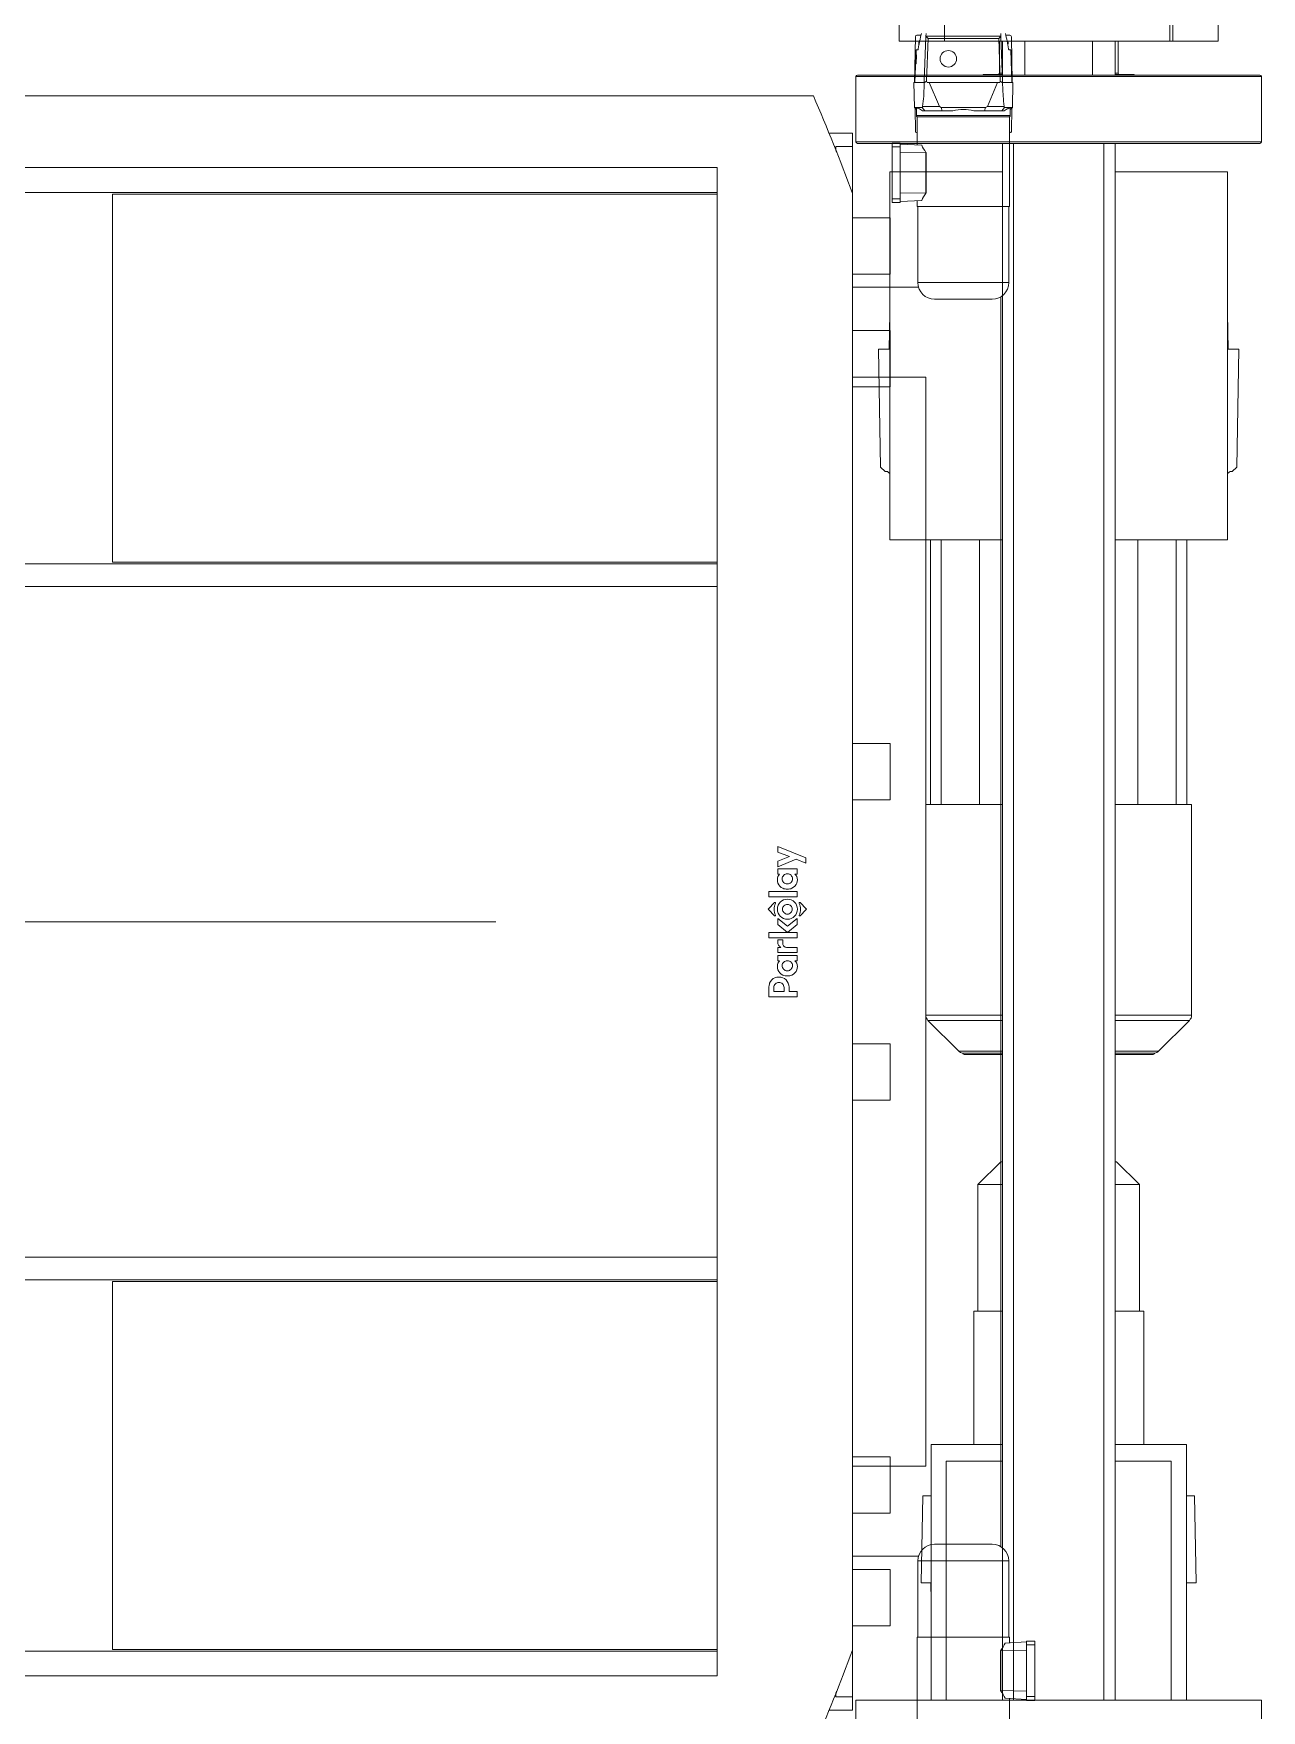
# Model space of a CAD drawing. Header units: inches. Extents: x 0 to 112, y 0 to 46.
# Drawn here: x 14.007 to 15.642, y 22.705 to 24.938 of the extents above; entities that cross this region are included whole.
import ezdxf

# ---------------------------------------------------------------- set-up
doc = ezdxf.new("R2010")
doc.units = ezdxf.units.IN
doc.header["$MEASUREMENT"] = 0
doc.set_wipeout_variables(frame=1)
doc.layers.add('PK24-LOGO', color=7, linetype='Continuous')
doc.layers.add('PK24E', color=7, linetype='Continuous')
for name, color, linetype, true_color in [('PK24E-COMP-PALLET', 132, 'Continuous', 0x00b7c8), ('PK24E-SYS-LIFT', 31, 'Continuous', 0xffcc5a), ('PK24E-SYS-SHELF', 31, 'Continuous', 0xffcc5a)]:
    doc.layers.add(name, color=color, linetype=linetype, true_color=true_color)

# ---------------------------------------------------------------- blocks, each defined once
blk = doc.blocks.new('ELIFTTT-CHASIS--TOP-COMP-PKE24')
at = {"layer": 'PK24E-SYS-LIFT', "lineweight": 5}
for p, q in [((275.86, 117.85), (275.75, 111.75)), ((276.06, 118.05), (276.61, 118.05)), ((277.04, 111.91), (277.26, 117.91)), ((277.28, 118.3), (277.26, 117.91)), ((277.55, 117.61), (277.26, 117.91)), ((277.26, 117.91), (287.24, 117.91)), ((277.55, 117.61), (277.34, 111.91)), ((286.95, 117.61), (277.55, 117.61)), ((287.24, 117.91), (286.95, 117.61)), ((287.16, 111.91), (286.95, 117.61)), ((287.24, 117.91), (287.22, 118.3)), ((287.24, 117.91), (287.46, 111.91)), ((287.89, 118.05), (288.44, 118.05)), ((288.64, 117.85), (288.75, 111.75)), ((275.94, 116.1), (275.79, 111.75)), ((275.88, 114.18), (275.91, 114.17)), ((275.96, 115.62), (275.92, 115.63)), ((275.94, 116.1), (276.18, 116.1)), ((288.32, 116.1), (288.56, 116.1)), ((288.71, 111.75), (288.56, 116.1)), ((275.67, 111.75), (275.73, 108.41)), ((275.67, 111.75), (277.04, 111.75)), ((276.97, 109.94), (277.03, 111.69)), ((277.03, 111.69), (277.34, 111.91)), ((277.04, 111.91), (277.03, 111.69)), ((277.41, 111.75), (277.34, 111.91)), ((277.41, 111.75), (277.69, 111.75)), ((279.06, 108.55), (277.69, 111.75)), ((277.69, 111.75), (286.81, 111.75)), ((286.81, 111.75), (285.44, 108.55)), ((286.81, 111.75), (287.09, 111.75)), ((287.09, 111.75), (287.16, 111.91)), ((287.47, 111.69), (287.16, 111.91)), ((287.46, 111.91), (287.47, 111.69)), ((287.46, 111.75), (288.83, 111.75)), ((287.53, 109.94), (287.47, 111.69)), ((288.77, 108.41), (288.83, 111.75)), ((275.73, 108.41), (276, 108.14)), ((275.73, 108.41), (276.78, 108.41)), ((275.86, 105.25), (275.81, 108.33)), ((276, 108.31), (276, 107.35)), ((276, 107.35), (288.5, 107.35)), ((276.78, 108.41), (277.13, 108)), ((277.13, 108), (276.81, 108)), ((276.83, 108.55), (279.06, 108.55)), ((279.43, 108), (277.13, 108)), ((279.06, 108.55), (279.3, 108.41)), ((279.3, 108.41), (285.2, 108.41)), ((279.3, 108.41), (279.43, 108)), ((280.85, 108), (279.43, 108)), ((285.07, 108), (283.65, 108)), ((285.2, 108.41), (285.07, 108)), ((287.37, 108), (285.07, 108)), ((285.2, 108.41), (285.44, 108.55)), ((285.44, 108.55), (287.67, 108.55)), ((287.72, 108.41), (287.37, 108)), ((287.69, 108), (287.37, 108)), ((287.72, 108.41), (288.77, 108.41)), ((288.5, 108.14), (288.77, 108.41)), ((288.5, 107.35), (288.5, 108.31)), ((288.64, 105.25), (288.69, 108.33)), ((276.06, 105.05), (276.1, 105.05)), ((276.1, 107.18), (276.1, 103.44)), ((276.1, 107.18), (282.25, 107.18)), ((282.25, 107.18), (288.4, 107.18)), ((288.4, 95.25), (288.4, 107.18)), ((288.4, 105.05), (288.44, 105.05)), ((272.75, 103.18), (272.75, 103.68)), ((272.75, 103.68), (273.85, 103.68)), ((272.75, 96.28), (272.75, 103.18)), ((273.85, 103.18), (272.75, 103.18)), ((273.85, 103.68), (273.85, 103.18)), ((273.85, 103.56), (276.71, 103.41)), ((273.85, 96.28), (273.85, 103.18)), ((273.85, 102.45), (277.25, 102.38)), ((277.25, 102.45), (277.25, 102.38)), ((277.25, 97.08), (277.25, 102.38)), ((277.25, 102.38), (277.25, 102.38)), ((277.3, 102.38), (277.25, 102.38)), ((277.3, 97.08), (277.3, 102.38)), ((272.75, 95.78), (272.75, 96.28)), ((272.75, 96.28), (273.85, 96.28)), ((273.85, 97), (277.25, 97.08)), ((273.85, 96.28), (273.85, 95.78)), ((273.85, 95.9), (276.71, 96.05)), ((277.25, 97.08), (277.25, 97.08)), ((277.25, 97.01), (277.25, 97.08)), ((277.3, 97.08), (277.25, 97.08)), ((273.85, 95.78), (272.75, 95.78)), ((276.1, 96.02), (276.1, 95.25)), ((276.1, 95.25), (288.4, 95.25)), ((276.2, 95.25), (276.2, 88.12)), ((288.3, 85.1), (288.3, 95.25)), ((276.2, 88.12), (276.2, 87.8)), ((276.2, 87.8), (276.2, 85.1)), ((276.2, 85.1), (288.3, 85.1)), ((249.75, 84.5), (68.85, 84.5)), ((249.75, 72.5), (249.75, 84.5)), ((249.75, 84.5), (254.75, 84.5)), ((254.75, 84.5), (254.75, 72.5)), ((254.75, 84.5), (259.75, 84.5)), ((259.75, 84.5), (259.75, 72.5)), ((259.75, 84.5), (276.28, 84.5)), ((286.1, 82.9), (278.4, 82.9)), ((287.25, -83.22), (287.25, 83.22)), ((81.39, 72.5), (249.75, 72.5)), ((254.75, 72.5), (249.75, 72.5)), ((259.75, 72.5), (254.75, 72.5)), ((259.75, 72.5), (277.25, 72.5)), ((277.25, 72.5), (277.25, -72.5)), ((249.75, -72.5), (81.39, -72.5)), ((249.75, -84.5), (249.75, -72.5)), ((249.75, -72.5), (254.75, -72.5)), ((254.75, -72.5), (254.75, -84.5)), ((254.75, -72.5), (259.75, -72.5)), ((259.75, -72.5), (259.75, -84.5)), ((259.75, -72.5), (277.25, -72.5)), ((68.85, -84.5), (171.2, -84.5)), ((171.2, -84.5), (171.2, -100.5)), ((201.2, -100.5), (201.2, -84.5)), ((201.2, -84.5), (249.75, -84.5)), ((254.75, -84.5), (249.75, -84.5)), ((259.75, -84.5), (254.75, -84.5)), ((259.75, -84.5), (276.28, -84.5)), ((278.4, -82.9), (286.1, -82.9)), ((276.2, -85.1), (276.2, -95.25)), ((288.3, -85.1), (276.2, -85.1)), ((288.3, -87.8), (288.3, -85.1)), ((288.3, -88.12), (288.3, -87.8)), ((288.3, -95.25), (288.3, -88.12)), ((276.1, -95.25), (276.1, -107.18)), ((288.4, -95.25), (276.1, -95.25)), ((290.65, -95.9), (287.79, -96.05)), ((288.4, -96.02), (288.4, -95.25)), ((290.65, -96.28), (290.65, -95.78)), ((290.65, -95.78), (291.75, -95.78)), ((291.75, -95.78), (291.75, -96.28)), ((287.2, -97.08), (287.2, -102.38)), ((287.2, -97.08), (287.25, -97.08)), ((290.65, -97), (287.25, -97.08)), ((287.25, -97.01), (287.25, -97.08)), ((287.25, -97.08), (287.25, -102.38)), ((287.25, -97.08), (287.25, -97.08)), ((291.75, -96.28), (290.65, -96.28)), ((290.65, -96.28), (290.65, -103.18)), ((291.75, -96.28), (291.75, -103.18)), ((171.2, -100.5), (201.2, -100.5)), ((287.2, -102.38), (287.25, -102.38)), ((290.65, -102.45), (287.25, -102.38)), ((287.25, -102.38), (287.25, -102.38)), ((287.25, -102.45), (287.25, -102.38)), ((290.65, -103.56), (287.79, -103.41)), ((288.4, -107.18), (288.4, -103.44)), ((290.65, -103.18), (291.75, -103.18)), ((290.65, -103.68), (290.65, -103.18)), ((291.75, -103.68), (290.65, -103.68)), ((291.75, -103.18), (291.75, -103.68))]:
    blk.add_line(p, q, dxfattribs=at)
blk.add_circle((280.25, 114.91), 1.1, dxfattribs=at)
for centre, radius, start, end in [((276.06, 117.85), 0.2, 90, 179), ((276.75, 117), 0.45, 132.2453, 204.5747), ((287.75, 117), 0.45, 335.4253, 47.7547), ((288.44, 117.85), 0.2, 1, 90), ((276.2, 107.35), 0.2, 180, 240), ((282.25, 101.91), 6.25, 77.0707, 102.9293), ((288.3, 107.35), 0.2, 300, 0), ((276.06, 105.25), 0.2, 181, 270), ((288.44, 105.25), 0.2, 270, 359), ((282.25, 106.03), 6.15, 215.6016, 216.4055), ((282.25, 93.43), 6.15, 143.5945, 144.3984), ((278.4, 85.1), 2.2, 180, 270), ((286.1, 85.1), 2.2, 270, 0), ((278.4, -85.1), 2.2, 90, 180), ((286.1, -85.1), 2.2, 0, 90), ((282.25, -93.43), 6.15, 323.5945, 324.3984), ((282.25, -106.03), 6.15, 35.6016, 36.4055)]:
    blk.add_arc(centre, radius, start, end, dxfattribs=at)
for centre, major_axis, ratio, start_param, end_param in [((305.67, 111.06), (0, 29.91), 0.99939, 1.327153, 1.396535), ((258.83, 111.06), (0, 29.91), 0.99939, 4.886651, 4.956033), ((304.57, 27.64), (-17.65, 106.42), 0.210216, 0.652517, 0.672911), ((259.93, 27.64), (17.65, 106.42), 0.210212, 5.610299, 5.630699), ((305.37, 85.52), (-26.34, 26.35), 0.507159, 0.207962, 0.215452), ((259.13, 85.52), (26.34, 26.35), 0.507143, 6.067743, 6.075233), ((282.25, 105.66), (-4.43, 4.6), 0.92858, 1.214489, 1.388243), ((282.25, 93.8), (4.43, 4.6), 0.92858, 1.75335, 1.927104), ((282.25, -93.8), (4.43, 4.6), 0.92858, 4.894943, 5.068696), ((282.25, -105.66), (-4.43, 4.6), 0.92858, 4.356082, 4.529835)]:
    blk.add_ellipse(centre, major_axis=major_axis, ratio=ratio, start_param=start_param, end_param=end_param, dxfattribs=at)
for points, knots in [([(276.24, 116.25), (276.23, 116.21), (276.21, 116.14), (276.19, 116.1), (276.19, 116.1), (276.18, 116.1)], [0, 0, 0, 0, 0.432931, 0.865827, 1, 1, 1, 1]), ([(288.32, 116.1), (288.31, 116.11), (288.29, 116.12), (288.28, 116.18), (288.27, 116.23), (288.26, 116.25)], [0, 0, 0, 0, 0.43316, 0.866317, 1, 1, 1, 1]), ([(275.89, 114.18), (275.89, 114.18), (275.89, 114.16), (275.89, 114.22), (275.9, 114.37), (275.9, 114.62), (275.9, 114.9), (275.91, 115.18), (275.91, 115.43), (275.92, 115.58), (275.92, 115.64), (275.92, 115.63), (275.92, 115.63)], [0, 0, 0, 0, 0.000422, 0.125216, 0.249969, 0.374831, 0.499914, 0.625089, 0.750116, 0.875001, 0.999834, 1, 1, 1, 1]), ([(275.92, 115.24), (275.92, 115.23), (275.92, 115.15), (275.91, 114.97), (275.9, 114.73), (275.9, 114.53), (275.9, 114.43), (275.9, 114.39)], [0, 0, 0, 0, 0.041978, 0.30628, 0.570431, 0.834353, 1, 1, 1, 1]), ([(275.9, 114.39), (275.9, 114.33), (275.9, 114.24), (275.91, 114.21), (275.91, 114.2)], [0, 0, 0, 0, 0.571187, 1, 1, 1, 1]), ([(275.92, 114.19), (275.92, 114.19), (275.93, 114.2), (275.94, 114.28), (275.96, 114.44), (275.97, 114.66), (275.99, 114.9), (275.99, 115.15), (275.99, 115.36), (275.98, 115.53), (275.97, 115.62), (275.97, 115.62), (275.96, 115.61)], [0, 0, 0, 0, 0.009511, 0.124894, 0.240611, 0.356456, 0.472081, 0.587302, 0.702221, 0.817124, 0.932235, 1, 1, 1, 1]), ([(276.81, 108), (276.72, 108.05), (276.5, 108.18), (276.29, 108.29), (276.15, 108.34), (276.07, 108.36), (276.03, 108.35), (276, 108.34), (276, 108.31), (276, 108.31)], [0, 0, 0, 0, 0.189659, 0.44506, 0.57653, 0.707999, 0.799497, 0.930008, 1, 1, 1, 1]), ([(288.5, 108.31), (288.5, 108.31), (288.5, 108.34), (288.48, 108.35), (288.42, 108.36), (288.34, 108.34), (288.23, 108.29), (288.09, 108.23), (287.92, 108.14), (287.77, 108.05), (287.69, 108)], [0, 0, 0, 0, 0.053259, 0.184632, 0.316005, 0.44367, 0.571338, 0.702705, 0.834078, 1, 1, 1, 1]), ([(276.2, 87.8), (276.2, 87.8), (276.2, 87.81), (276.2, 87.83), (276.2, 87.87), (276.2, 87.92), (276.2, 87.98), (276.2, 88.03), (276.2, 88.08), (276.2, 88.11), (276.2, 88.12), (276.2, 88.12), (276.2, 88.12)], [0, 0, 0, 0, 0.106425, 0.212833, 0.319704, 0.427399, 0.535627, 0.643879, 0.751778, 0.859172, 0.966191, 1, 1, 1, 1]), ([(288.3, -87.8), (288.3, -87.8), (288.3, -87.81), (288.3, -87.83), (288.3, -87.87), (288.3, -87.92), (288.3, -87.98), (288.3, -88.03), (288.3, -88.08), (288.3, -88.11), (288.3, -88.12), (288.3, -88.12), (288.3, -88.12)], [0, 0, 0, 0, 0.106425, 0.212833, 0.319705, 0.427399, 0.535627, 0.64388, 0.751778, 0.859172, 0.966191, 1, 1, 1, 1])]:
    blk.add_open_spline(points, degree=3, knots=knots, dxfattribs=at)
blk = doc.blocks.new('ELIFTTT-TT--TOP-COMP-PKE24')
at = {"layer": 'PK24E-SYS-LIFT', "lineweight": 5}
for p, q in [((258.3, 103.22), (258.3, 105)), ((258.3, 105), (267.5, 105)), ((267.5, 105), (267.5, 103.22)), ((262.25, 103.22), (258.3, 103.22)), ((258.3, -103.22), (258.3, 103.22)), ((262.25, 94), (262.25, 103.22)), ((267.5, 103.22), (265.25, 103.22)), ((265.25, 103.22), (265.25, 94)), ((267.5, -103.22), (267.5, 103.22)), ((252.8, 75.2), (252.8, 94.8)), ((257.6, 95), (253, 95)), ((253, 95), (253, 75)), ((257.6, 75), (257.6, 95)), ((257.8, 94.8), (257.8, 75.2)), ((265.25, 94), (262.25, 94)), ((262.25, -94), (262.25, 94)), ((265.25, -94), (265.25, 94)), ((272.5, 93.75), (267.5, 93.75)), ((272.5, 93.75), (272.5, 86.25)), ((196.75, 89.5), (196.75, 84.5)), ((204.25, 89.5), (196.75, 89.5)), ((204.25, 84.5), (204.25, 89.5)), ((211.75, 89.5), (211.75, 84.5)), ((215.5, 89.5), (211.75, 89.5)), ((219.25, 89.5), (215.5, 89.5)), ((219.25, 84.5), (219.25, 89.5)), ((258.3, 88), (257.8, 88)), ((267.5, 86.25), (272.5, 86.25)), ((230.5, 84.5), (-230.5, 84.5)), ((230.5, 84.5), (230.5, -84.5)), ((257.8, 82), (258.3, 82)), ((272.5, 78.75), (267.5, 78.75)), ((272.5, 71.25), (272.5, 78.75)), ((220.5, 74.5), (87.6, 74.5)), ((220.5, -74.5), (220.5, 74.5)), ((253, 75), (257.6, 75)), ((267.5, 71.25), (272.5, 71.25)), ((258.3, 67.75), (230.5, 67.75)), ((230.5, 59.75), (258.3, 59.75)), ((252.8, 32.7), (252.8, 52.3)), ((257.6, 52.5), (253, 52.5)), ((253, 52.5), (253, 32.5)), ((257.6, 32.5), (257.6, 52.5)), ((257.8, 52.3), (257.8, 32.7)), ((258.3, 45.5), (257.8, 45.5)), ((257.8, 39.5), (258.3, 39.5)), ((253, 32.5), (257.6, 32.5)), ((272.5, 23.75), (267.5, 23.75)), ((272.5, 23.75), (272.5, 16.25)), ((272.5, 16.25), (267.5, 16.25)), ((252.8, -9.8), (252.8, 9.8)), ((257.6, 10), (253, 10)), ((253, 10), (253, -10)), ((257.6, -10), (257.6, 10)), ((257.8, 9.8), (257.8, -9.8)), ((220, 2.25), (113.02, 2.25)), ((220, 2.25), (220, -2.25)), ((258.3, 3), (257.8, 3)), ((113.02, -2.25), (220, -2.25)), ((257.8, -3), (258.3, -3)), ((253, -10), (257.6, -10)), ((272.5, -16.25), (267.5, -16.25)), ((272.5, -16.25), (272.5, -23.75)), ((272.5, -23.75), (267.5, -23.75)), ((252.8, -52.3), (252.8, -32.7)), ((257.6, -32.5), (253, -32.5)), ((253, -32.5), (253, -52.5)), ((257.6, -52.5), (257.6, -32.5)), ((257.8, -32.7), (257.8, -52.3)), ((258.3, -39.5), (257.8, -39.5)), ((257.8, -45.5), (258.3, -45.5)), ((253, -52.5), (257.6, -52.5)), ((258.3, -59.75), (230.5, -59.75)), ((230.5, -67.75), (258.3, -67.75)), ((272.5, -71.25), (267.5, -71.25)), ((272.5, -78.75), (272.5, -71.25)), ((87.6, -74.5), (220.5, -74.5)), ((252.8, -94.8), (252.8, -75.2)), ((257.6, -75), (253, -75)), ((253, -75), (253, -95)), ((257.6, -95), (257.6, -75)), ((257.8, -75.2), (257.8, -94.8)), ((267.5, -78.75), (272.5, -78.75)), ((258.3, -82), (257.8, -82)), ((230.5, -84.5), (-230.5, -84.5)), ((196.75, -84.5), (196.75, -89.5)), ((204.25, -89.5), (204.25, -84.5)), ((211.75, -84.5), (211.75, -89.5)), ((219.25, -89.5), (219.25, -84.5)), ((272.5, -86.25), (267.5, -86.25)), ((272.5, -93.75), (272.5, -86.25)), ((257.8, -88), (258.3, -88)), ((204.25, -89.5), (196.75, -89.5)), ((215.5, -89.5), (211.75, -89.5)), ((219.25, -89.5), (215.5, -89.5)), ((267.5, -93.75), (272.5, -93.75)), ((253, -95), (257.6, -95)), ((262.25, -94), (265.25, -94)), ((262.25, -103.22), (262.25, -94)), ((265.25, -94), (265.25, -103.22)), ((258.3, -105), (258.3, -103.22)), ((258.3, -103.22), (262.25, -103.22)), ((265.25, -103.22), (267.5, -103.22)), ((267.5, -103.22), (267.5, -105)), ((267.5, -105), (258.3, -105))]:
    blk.add_line(p, q, dxfattribs=at)
for centre, start, end in [((253, 94.8), 90, 180), ((257.6, 94.8), 0, 90), ((253, 75.2), 180, 270), ((257.6, 75.2), 270, 0), ((253, 52.3), 90, 180), ((257.6, 52.3), 0, 90), ((253, 32.7), 180, 270), ((257.6, 32.7), 270, 0), ((253, 9.8), 90, 180), ((257.6, 9.8), 0, 90), ((253, -9.8), 180, 270), ((257.6, -9.8), 270, 0), ((253, -32.7), 90, 180), ((257.6, -32.7), 0, 90), ((253, -52.3), 180, 270), ((257.6, -52.3), 270, 0), ((253, -75.2), 90, 180), ((257.6, -75.2), 0, 90), ((253, -94.8), 180, 270), ((257.6, -94.8), 270, 0)]:
    blk.add_arc(centre, 0.2, start, end, dxfattribs=at)
blk = doc.blocks.new('LOGO----DECOR-PK24')
at = {"layer": 'PK24-LOGO', "lineweight": 5}
for p, q in [((-10, 2.13), (-8.71, 2.13)), ((-10, -1.62), (-10, 2.13)), ((-9.29, 1.47), (-9.29, 0.11)), ((-8.76, 1.47), (-9.29, 1.47)), ((-9.29, 0.11), (-8.76, 0.11)), ((-8.61, 1.46), (-8.76, 1.47)), ((-8.76, 0.11), (-8.61, 0.13)), ((-8.71, 2.13), (-8.43, 2.11)), ((-8.48, 1.42), (-8.61, 1.46)), ((-8.61, 0.13), (-8.48, 0.17)), ((-8.36, 1.35), (-8.48, 1.42)), ((-8.48, 0.17), (-8.36, 0.23)), ((-8.43, 2.11), (-8.3, 2.07)), ((-8.26, 1.27), (-8.36, 1.35)), ((-8.36, 0.23), (-8.26, 0.31)), ((-8.3, 2.07), (-8.17, 2.03)), ((-8.19, 1.17), (-8.26, 1.27)), ((-8.26, 0.31), (-8.19, 0.41)), ((-8.13, 1.05), (-8.19, 1.17)), ((-8.19, 0.41), (-8.13, 0.53)), ((-8.17, 2.03), (-7.94, 1.9)), ((-8.09, 0.93), (-8.13, 1.05)), ((-8.13, 0.53), (-8.09, 0.66)), ((-8.08, 0.79), (-8.09, 0.93)), ((-8.09, 0.66), (-8.08, 0.79)), ((-7.94, 1.9), (-7.74, 1.74)), ((-7.74, 1.74), (-7.58, 1.55)), ((-7.58, 0.04), (-7.74, -0.16)), ((-7.58, 1.55), (-7.46, 1.32)), ((-7.46, 0.27), (-7.58, 0.04)), ((-7.46, 1.32), (-7.38, 1.06)), ((-7.38, 0.52), (-7.46, 0.27)), ((-7.38, 1.06), (-7.36, 0.79)), ((-7.36, 0.79), (-7.38, 0.52)), ((-7.19, -0.02), (-7.16, 0.13)), ((-7.16, 0.13), (-7.11, 0.26)), ((-7.11, 0.26), (-6.98, 0.49)), ((-6.98, 0.49), (-6.82, 0.68)), ((-6.82, 0.68), (-6.62, 0.82)), ((-6.62, 0.82), (-6.41, 0.92)), ((-6.42, 0.06), (-6.48, -0.05)), ((-6.33, 0.17), (-6.42, 0.06)), ((-6.41, 0.92), (-6.19, 0.98)), ((-6.23, 0.25), (-6.33, 0.17)), ((-6.11, 0.31), (-6.23, 0.25)), ((-6.19, 0.98), (-5.97, 1)), ((-5.98, 0.35), (-6.11, 0.31)), ((-5.84, 0.36), (-5.98, 0.35)), ((-5.97, 1), (-5.74, 0.98)), ((-5.71, 0.35), (-5.84, 0.36)), ((-5.74, 0.98), (-5.53, 0.92)), ((-5.58, 0.31), (-5.71, 0.35)), ((-5.47, 0.24), (-5.58, 0.31)), ((-5.53, 0.92), (-5.35, 0.82)), ((-5.37, 0.16), (-5.47, 0.24)), ((-5.29, 0.06), (-5.37, 0.16)), ((-5.35, 0.82), (-5.21, 0.7)), ((-5.23, -0.06), (-5.29, 0.06)), ((-5.21, 0.7), (-5.21, 0.95)), ((-5.21, 0.95), (-4.5, 0.95)), ((-4.5, 0.95), (-4.5, -1.62)), ((-3.41, 0.95), (-4.11, 0.95)), ((-4.11, 0.95), (-4.11, -1.62)), ((-3.41, 0.53), (-3.41, 0.95)), ((-3.36, 0.62), (-3.41, 0.53)), ((-3.37, -0.03), (-3.32, 0.06)), ((-3.29, 0.71), (-3.36, 0.62)), ((-3.32, 0.06), (-3.26, 0.13)), ((-3.22, 0.78), (-3.29, 0.71)), ((-3.26, 0.13), (-3.19, 0.19)), ((-3.14, 0.84), (-3.22, 0.78)), ((-3.19, 0.19), (-3.11, 0.23)), ((-3.05, 0.89), (-3.14, 0.84)), ((-3.11, 0.23), (-3.02, 0.26)), ((-2.94, 0.92), (-3.05, 0.89)), ((-3.02, 0.26), (-2.92, 0.27)), ((-2.83, 0.94), (-2.94, 0.92)), ((-2.92, 0.27), (-2.42, 0.27)), ((-2.7, 0.95), (-2.83, 0.94)), ((-2.42, 0.95), (-2.7, 0.95)), ((-2.42, 0.27), (-2.42, 0.95)), ((-1.42, 2.13), (-2.13, 2.13)), ((-2.13, 2.13), (-2.13, -1.62)), ((-1.42, -1.62), (-1.42, 2.13)), ((-0.37, 0.95), (-1.42, -0.33)), ((-0.61, -0.33), (0.44, 0.95)), ((0.44, 0.95), (-0.37, 0.95)), ((0.44, 0.19), (0.36, -0.06)), ((0.56, 0.41), (0.44, 0.19)), ((0.72, 0.61), (0.56, 0.41)), ((0.92, 0.77), (0.72, 0.61)), ((0.77, 1.32), (0.79, 1.37)), ((0.78, 1.26), (0.77, 1.32)), ((0.81, 1.24), (0.78, 1.26)), ((0.79, 1.37), (1.61, 2.19)), ((0.85, 1.23), (0.81, 1.24)), ((0.89, 1.24), (0.85, 1.23)), ((1.07, 1.32), (0.89, 1.24)), ((1.15, 0.9), (0.92, 0.77)), ((1.27, 1.37), (1.07, 1.32)), ((1.07, -0.08), (1.13, 0.03)), ((1.13, 0.03), (1.21, 0.12)), ((1.4, 0.98), (1.15, 0.9)), ((1.21, 0.12), (1.3, 0.2)), ((1.46, 1.41), (1.27, 1.37)), ((1.3, 0.2), (1.41, 0.26)), ((1.67, 1), (1.4, 0.98)), ((1.41, 0.26), (1.54, 0.3)), ((1.67, 1.42), (1.46, 1.41)), ((1.54, 0.3), (1.67, 0.31)), ((1.61, 2.19), (1.67, 2.21)), ((1.67, 2.21), (1.73, 2.19)), ((1.87, 1.41), (1.67, 1.42)), ((1.94, 0.98), (1.67, 1)), ((1.67, 0.31), (1.8, 0.3)), ((1.73, 2.19), (2.54, 1.37)), ((1.8, 0.3), (1.92, 0.26)), ((2.07, 1.37), (1.87, 1.41)), ((1.92, 0.26), (2.03, 0.2)), ((2.19, 0.9), (1.94, 0.98)), ((2.03, 0.2), (2.13, 0.12)), ((2.26, 1.32), (2.07, 1.37)), ((2.13, 0.12), (2.2, 0.03)), ((2.41, 0.77), (2.19, 0.9)), ((2.2, 0.03), (2.26, -0.08)), ((2.45, 1.24), (2.26, 1.32)), ((2.61, 0.61), (2.41, 0.77)), ((2.48, 1.23), (2.45, 1.24)), ((2.52, 1.24), (2.48, 1.23)), ((2.55, 1.26), (2.52, 1.24)), ((2.54, 1.37), (2.57, 1.32)), ((2.57, 1.32), (2.55, 1.26)), ((2.78, 0.41), (2.61, 0.61)), ((2.9, 0.19), (2.78, 0.41)), ((2.98, -0.06), (2.9, 0.19)), ((3.31, 2.13), (4.01, 2.13)), ((3.31, -1.62), (3.31, 2.13)), ((4.01, 2.13), (4.01, -1.62)), ((4.37, -0.02), (4.4, 0.13)), ((4.4, 0.13), (4.45, 0.26)), ((4.45, 0.26), (4.58, 0.49)), ((4.58, 0.49), (4.74, 0.68)), ((4.74, 0.68), (4.93, 0.82)), ((4.93, 0.82), (5.15, 0.92)), ((5.14, 0.06), (5.08, -0.05)), ((5.23, 0.17), (5.14, 0.06)), ((5.15, 0.92), (5.37, 0.98)), ((5.33, 0.25), (5.23, 0.17)), ((5.45, 0.31), (5.33, 0.25)), ((5.37, 0.98), (5.59, 1)), ((5.58, 0.35), (5.45, 0.31)), ((5.72, 0.36), (5.58, 0.35)), ((5.59, 1), (5.82, 0.98)), ((5.85, 0.35), (5.72, 0.36)), ((5.82, 0.98), (6.03, 0.92)), ((5.98, 0.31), (5.85, 0.35)), ((6.09, 0.24), (5.98, 0.31)), ((6.03, 0.92), (6.21, 0.82)), ((6.19, 0.16), (6.09, 0.24)), ((6.27, 0.06), (6.19, 0.16)), ((6.21, 0.82), (6.35, 0.7)), ((6.32, -0.06), (6.27, 0.06)), ((6.35, 0.7), (6.35, 0.95)), ((6.35, 0.95), (7.06, 0.95)), ((7.06, 0.95), (7.06, -1.62)), ((8.33, -1.51), (7.31, 0.95)), ((7.31, 0.95), (8.05, 0.95)), ((8.05, 0.95), (8.68, -0.63)), ((10, 0.95), (8.51, -2.81)), ((8.68, -0.63), (9.27, 0.95)), ((9.27, 0.95), (10, 0.95)), ((-9.29, -1.62), (-10, -1.62)), ((-8.71, -0.55), (-9.29, -0.55)), ((-9.29, -0.55), (-9.29, -1.62)), ((-8.43, -0.52), (-8.71, -0.55)), ((-8.3, -0.49), (-8.43, -0.52)), ((-8.17, -0.44), (-8.3, -0.49)), ((-7.94, -0.32), (-8.17, -0.44)), ((-7.74, -0.16), (-7.94, -0.32)), ((-7.22, -0.33), (-7.21, -0.17)), ((-7.21, -0.5), (-7.22, -0.33)), ((-7.21, -0.17), (-7.19, -0.02)), ((-7.19, -0.65), (-7.21, -0.5)), ((-7.16, -0.79), (-7.19, -0.65)), ((-7.1, -0.92), (-7.16, -0.79)), ((-6.97, -1.15), (-7.1, -0.92)), ((-6.81, -1.34), (-6.97, -1.15)), ((-6.62, -1.48), (-6.81, -1.34)), ((-6.41, -1.59), (-6.62, -1.48)), ((-6.52, -0.18), (-6.53, -0.33)), ((-6.53, -0.33), (-6.52, -0.47)), ((-6.48, -0.05), (-6.52, -0.18)), ((-6.52, -0.47), (-6.48, -0.6)), ((-6.48, -0.6), (-6.42, -0.72)), ((-6.42, -0.72), (-6.33, -0.82)), ((-6.19, -1.65), (-6.41, -1.59)), ((-6.33, -0.82), (-6.23, -0.9)), ((-6.23, -0.9), (-6.11, -0.97)), ((-5.98, -1.67), (-6.19, -1.65)), ((-6.11, -0.97), (-5.98, -1.01)), ((-5.98, -1.01), (-5.84, -1.02)), ((-5.74, -1.65), (-5.98, -1.67)), ((-5.84, -1.02), (-5.71, -1.01)), ((-5.53, -1.57), (-5.74, -1.65)), ((-5.71, -1.01), (-5.58, -0.97)), ((-5.58, -0.97), (-5.47, -0.9)), ((-5.35, -1.47), (-5.53, -1.57)), ((-5.47, -0.9), (-5.37, -0.82)), ((-5.37, -0.82), (-5.29, -0.72)), ((-5.21, -1.33), (-5.35, -1.47)), ((-5.29, -0.72), (-5.23, -0.6)), ((-5.2, -0.19), (-5.23, -0.06)), ((-5.23, -0.6), (-5.2, -0.47)), ((-5.21, -1.62), (-5.21, -1.33)), ((-5.21, -1.33), (-5.21, -1.33)), ((-4.5, -1.62), (-5.21, -1.62)), ((-5.19, -0.33), (-5.2, -0.19)), ((-5.2, -0.47), (-5.19, -0.33)), ((-4.11, -1.62), (-3.41, -1.62)), ((-3.41, -0.21), (-3.4, -0.12)), ((-3.41, -1.62), (-3.41, -0.21)), ((-3.4, -0.12), (-3.37, -0.03)), ((-2.13, -1.62), (-1.42, -1.62)), ((-1.42, -0.33), (-0.37, -1.62)), ((0.44, -1.62), (-0.61, -0.33)), ((-0.37, -1.62), (0.44, -1.62)), ((0.36, -0.06), (0.33, -0.33)), ((0.33, -0.33), (0.36, -0.6)), ((0.36, -0.6), (0.44, -0.85)), ((0.44, -0.85), (0.56, -1.08)), ((0.56, -1.08), (0.72, -1.28)), ((0.72, -1.28), (0.92, -1.44)), ((0.77, -1.98), (0.78, -1.93)), ((0.79, -2.04), (0.77, -1.98)), ((0.78, -1.93), (0.81, -1.9)), ((1.61, -2.85), (0.79, -2.04)), ((0.81, -1.9), (0.85, -1.89)), ((0.85, -1.89), (0.89, -1.9)), ((0.89, -1.9), (1.07, -1.98)), ((0.92, -1.44), (1.15, -1.56)), ((1.02, -0.33), (1.03, -0.2)), ((1.03, -0.46), (1.02, -0.33)), ((1.03, -0.2), (1.07, -0.08)), ((1.07, -0.59), (1.03, -0.46)), ((1.13, -0.7), (1.07, -0.59)), ((1.07, -1.98), (1.27, -2.04)), ((1.21, -0.79), (1.13, -0.7)), ((1.15, -1.56), (1.4, -1.64)), ((1.3, -0.87), (1.21, -0.79)), ((1.27, -2.04), (1.46, -2.07)), ((1.41, -0.93), (1.3, -0.87)), ((1.4, -1.64), (1.67, -1.67)), ((1.54, -0.97), (1.41, -0.93)), ((1.46, -2.07), (1.67, -2.09)), ((1.67, -0.98), (1.54, -0.97)), ((1.8, -0.97), (1.67, -0.98)), ((1.67, -1.67), (1.94, -1.64)), ((1.67, -2.09), (1.87, -2.07)), ((2.54, -2.04), (1.73, -2.85)), ((1.92, -0.93), (1.8, -0.97)), ((1.87, -2.07), (2.07, -2.04)), ((2.03, -0.87), (1.92, -0.93)), ((1.94, -1.64), (2.19, -1.56)), ((2.13, -0.79), (2.03, -0.87)), ((2.07, -2.04), (2.26, -1.98)), ((2.2, -0.7), (2.13, -0.79)), ((2.19, -1.56), (2.41, -1.44)), ((2.26, -0.59), (2.2, -0.7)), ((2.26, -0.08), (2.3, -0.2)), ((2.3, -0.46), (2.26, -0.59)), ((2.26, -1.98), (2.45, -1.9)), ((2.3, -0.2), (2.31, -0.33)), ((2.31, -0.33), (2.3, -0.46)), ((2.41, -1.44), (2.61, -1.28)), ((2.45, -1.9), (2.48, -1.89)), ((2.48, -1.89), (2.52, -1.9)), ((2.52, -1.9), (2.55, -1.93)), ((2.57, -1.98), (2.54, -2.04)), ((2.55, -1.93), (2.57, -1.98)), ((2.61, -1.28), (2.78, -1.08)), ((2.78, -1.08), (2.9, -0.85)), ((2.9, -0.85), (2.98, -0.6)), ((3, -0.33), (2.98, -0.06)), ((2.98, -0.6), (3, -0.33)), ((4.01, -1.62), (3.31, -1.62)), ((4.34, -0.17), (4.37, -0.02)), ((4.34, -0.33), (4.34, -0.17)), ((4.34, -0.5), (4.34, -0.33)), ((4.37, -0.65), (4.34, -0.5)), ((4.4, -0.79), (4.37, -0.65)), ((4.46, -0.92), (4.4, -0.79)), ((4.59, -1.15), (4.46, -0.92)), ((4.75, -1.34), (4.59, -1.15)), ((4.94, -1.48), (4.75, -1.34)), ((5.15, -1.59), (4.94, -1.48)), ((5.04, -0.18), (5.03, -0.33)), ((5.03, -0.33), (5.04, -0.47)), ((5.08, -0.05), (5.04, -0.18)), ((5.04, -0.47), (5.08, -0.6)), ((5.08, -0.6), (5.14, -0.72)), ((5.14, -0.72), (5.23, -0.82)), ((5.37, -1.65), (5.15, -1.59)), ((5.23, -0.82), (5.33, -0.9)), ((5.33, -0.9), (5.45, -0.97)), ((5.58, -1.67), (5.37, -1.65)), ((5.45, -0.97), (5.58, -1.01)), ((5.58, -1.01), (5.72, -1.02)), ((5.81, -1.65), (5.58, -1.67)), ((5.72, -1.02), (5.85, -1.01)), ((6.03, -1.57), (5.81, -1.65)), ((5.85, -1.01), (5.98, -0.97)), ((5.98, -0.97), (6.09, -0.9)), ((6.21, -1.47), (6.03, -1.57)), ((6.09, -0.9), (6.19, -0.82)), ((6.19, -0.82), (6.27, -0.72)), ((6.35, -1.33), (6.21, -1.47)), ((6.27, -0.72), (6.32, -0.6)), ((6.36, -0.19), (6.32, -0.06)), ((6.32, -0.6), (6.36, -0.47)), ((6.35, -1.62), (6.35, -1.33)), ((6.35, -1.33), (6.35, -1.33)), ((7.06, -1.62), (6.35, -1.62)), ((6.37, -0.33), (6.36, -0.19)), ((6.36, -0.47), (6.37, -0.33)), ((7.8, -2.81), (8.33, -1.51)), ((1.67, -2.88), (1.61, -2.85)), ((1.73, -2.85), (1.67, -2.88)), ((8.51, -2.81), (7.8, -2.81))]:
    blk.add_line(p, q, dxfattribs=at)
blk = doc.blocks.new('*U8')
at = {"lineweight": 5}
blk.add_wipeout([(-262.27, 110), (262.27, 110), (267.5, 96.99), (267.5, -96.99), (262.27, -110), (-262.27, -110), (-267.5, -96.99), (-267.5, 96.99)], dxfattribs=at)
at = {"layer": 'PK24E-COMP-PALLET', "lineweight": 5}
for p, q in [((262.27, 110), (-262.27, 110)), ((249.45, 100.42), (-249.45, 100.42)), ((249.45, -100.42), (249.45, 100.42)), ((249.45, 97.11), (-249.45, 97.11)), ((168.92, 47.89), (168.92, 96.89)), ((249.45, 96.89), (168.92, 96.89)), ((267.5, -96.99), (267.5, 96.99)), ((249.45, 47.67), (-249.45, 47.67)), ((249.45, 47.89), (168.92, 47.89)), ((249.45, 44.65), (-249.45, 44.65)), ((249.45, -44.65), (-249.45, -44.65)), ((249.45, -47.67), (-249.45, -47.67)), ((168.92, -96.89), (168.92, -47.89)), ((249.45, -47.89), (168.92, -47.89)), ((249.45, -97.11), (-249.45, -97.11)), ((249.45, -96.89), (168.92, -96.89)), ((249.45, -100.42), (-249.45, -100.42))]:
    blk.add_line(p, q, dxfattribs=at)
for start, end in [(20.4566, 23.3531), (336.6469, 339.5434)]:
    blk.add_arc((7.5, 0), 277.5, start, end, dxfattribs=at)
at = {"linetype": 'Continuous', "lineweight": 5, "rotation": 90}
blk.add_blockref('LOGO----DECOR-PK24', (258.48, 0), dxfattribs=at)
blk = doc.blocks.new('ELIFT-DU--TOP-COMP-PKE24')
at = {"layer": 'PK24E-SYS-LIFT', "linetype": 'Continuous', "lineweight": 5}
for p, q in [((273.69, 117.25), (273.69, 124.25)), ((279.75, 117.25), (279.75, 124.25)), ((309.75, 117.25), (309.75, 124.25)), ((310.14, 117.25), (310.14, 124.25)), ((316.19, 117.25), (316.19, 124.25)), ((279.75, 117.25), (273.69, 117.25)), ((309.75, 117.25), (279.75, 117.25)), ((287.04, 117.25), (287.04, 113)), ((287.44, 112.75), (287.44, 117.25)), ((290.44, 117.25), (290.44, 112.75)), ((299.44, 112.75), (299.44, 117.25)), ((302.44, 112.75), (302.44, 117.25)), ((302.84, 113), (302.84, 117.25)), ((310.14, 117.25), (309.75, 117.25)), ((310.14, 117.25), (316.19, 117.25)), ((267.94, 112.55), (267.94, 103.85)), ((321.94, 112.55), (267.94, 112.55)), ((268.14, 112.75), (321.74, 112.75)), ((284.94, 112.8), (287.44, 112.8)), ((287.04, 113), (287.44, 113)), ((302.44, 113), (302.84, 113)), ((302.44, 112.8), (304.94, 112.8)), ((321.94, 103.85), (321.94, 112.55)), ((267.94, 103.85), (321.94, 103.85)), ((321.74, 103.65), (268.14, 103.65)), ((287.44, -103.65), (287.44, 103.65)), ((288.94, 103.65), (288.94, -103.65)), ((300.94, -103.65), (300.94, 103.65)), ((302.44, -103.65), (302.44, 103.65)), ((272.44, 99.85), (272.44, 50.85)), ((287.44, 99.85), (272.44, 99.85)), ((317.44, 99.85), (302.44, 99.85)), ((317.44, 50.85), (317.44, 99.85)), ((272.44, 80.98), (272.36, 76.25)), ((317.45, 82.26), (317.44, 82.26)), ((317.52, 76.25), (317.44, 80.98)), ((271.21, 60.55), (270.94, 76.25)), ((272.44, 76.25), (270.94, 76.25)), ((318.94, 76.25), (317.44, 76.25)), ((318.67, 60.55), (318.94, 76.25)), ((271.21, 60.55), (271.84, 59.95)), ((318.04, 59.95), (318.67, 60.55)), ((272.01, 59.95), (271.84, 59.95)), ((318.04, 59.95), (317.87, 59.95)), ((272.44, 50.85), (287.44, 50.85)), ((277.89, 50.85), (277.89, 15.6)), ((279.29, 50.85), (279.29, 15.6)), ((284.38, 50.85), (284.38, 15.6)), ((302.44, 50.85), (317.44, 50.85)), ((305.5, 50.85), (305.5, 15.6)), ((310.59, 50.85), (310.59, 15.6)), ((311.99, 50.85), (311.99, 15.6)), ((277.24, 15.6), (277.24, -12.44)), ((277.24, 15.6), (277.89, 15.6)), ((279.04, 15.6), (277.89, 15.6)), ((279.04, 15.6), (279.29, 15.6)), ((282.43, 15.6), (279.29, 15.6)), ((282.43, 15.6), (284.38, 15.6)), ((287.44, 15.6), (284.38, 15.6)), ((305.5, 15.6), (302.44, 15.6)), ((305.5, 15.6), (307.45, 15.6)), ((310.59, 15.6), (307.45, 15.6)), ((310.59, 15.6), (310.84, 15.6)), ((311.99, 15.6), (310.84, 15.6)), ((311.99, 15.6), (312.64, 15.6)), ((312.64, -12.44), (312.64, 15.6)), ((287.44, -12.44), (277.24, -12.44)), ((277.53, -13.14), (281.63, -17.24)), ((287.44, -13.14), (277.53, -13.14)), ((312.64, -12.44), (302.44, -12.44)), ((312.35, -13.14), (302.44, -13.14)), ((308.25, -17.24), (312.35, -13.14)), ((287.44, -17.24), (281.63, -17.24)), ((287.44, -17.51), (282.13, -17.51)), ((282.44, -17.7), (287.44, -17.7)), ((308.25, -17.24), (302.44, -17.24)), ((307.75, -17.51), (302.44, -17.51)), ((302.44, -17.7), (307.44, -17.7)), ((287.25, -31.95), (284.19, -35.01)), ((287.44, -31.95), (287.25, -31.95)), ((302.63, -31.95), (302.44, -31.95)), ((305.69, -35.01), (302.63, -31.95)), ((284.19, -35.01), (284.19, -51.85)), ((287.44, -35.01), (284.19, -35.01)), ((305.69, -35.01), (302.44, -35.01)), ((305.69, -51.85), (305.69, -35.01)), ((283.62, -51.85), (283.62, -69.6)), ((283.62, -51.85), (287.44, -51.85)), ((302.44, -51.85), (306.26, -51.85)), ((306.26, -69.6), (306.26, -51.85)), ((277.94, -103.65), (277.94, -69.6)), ((277.94, -69.6), (287.44, -69.6)), ((302.44, -69.6), (311.94, -69.6)), ((311.94, -69.6), (311.94, -103.65)), ((279.94, -71.85), (287.44, -71.85)), ((279.94, -103.65), (279.94, -71.85)), ((302.44, -71.85), (309.94, -71.85)), ((309.94, -71.85), (309.94, -103.65)), ((276.84, -76.45), (276.64, -88.05)), ((276.84, -76.45), (277.94, -76.45)), ((311.94, -76.45), (313.04, -76.45)), ((313.24, -88.05), (313.04, -76.45)), ((276.64, -88.05), (277.94, -88.05)), ((277.9, -88.05), (277.94, -90.38)), ((311.94, -90.38), (311.98, -88.05)), ((311.94, -88.05), (313.24, -88.05)), ((267.94, -103.65), (267.94, -112.75)), ((267.94, -103.65), (321.94, -103.65)), ((321.94, -112.75), (321.94, -103.65))]:
    blk.add_line(p, q, dxfattribs=at)
for centre, radius, start, end in [((268.14, 112.55), 0.2, 90, 180), ((284.94, 112.6), 0.2, 90, 131.4096), ((286.84, 113), 0.2, 270, 0), ((303.04, 113), 0.2, 180, 270), ((304.94, 112.6), 0.2, 48.5904, 90), ((321.74, 112.55), 0.2, 0, 90), ((268.14, 103.85), 0.2, 180, 270), ((321.74, 103.85), 0.2, 270, 0), ((278.24, -12.44), 1, 180, 225), ((311.64, -12.44), 1, 315, 0), ((282.34, -16.54), 1, 225, 257.922), ((282.44, -17.35), 0.35, 207.8212, 270), ((307.44, -17.35), 0.35, 270, 332.1788), ((307.54, -16.54), 1, 282.078, 315)]:
    blk.add_arc(centre, radius, start, end, dxfattribs=at)
for centre, major_axis, start_param, end_param in [((272.04, 58.45), (0.04, -1.5), 2.523383, 3.128592), ((317.84, 58.45), (-0.04, -1.5), 3.154593, 3.759802)]:
    blk.add_ellipse(centre, major_axis=major_axis, ratio=0.499746, start_param=start_param, end_param=end_param, dxfattribs=at)
blk = doc.blocks.new('*U32')
for name in ['ELIFTTT-CHASIS--TOP-COMP-PKE24', 'ELIFTTT-TT--TOP-COMP-PKE24']:
    blk.add_blockref(name, (0, 0))
at = {"layer": 'PK24E-SYS-SHELF'}
blk.add_blockref('*U8', (0, 0), dxfattribs=at)
blk.add_blockref('ELIFT-DU--TOP-COMP-PKE24', (0, 0))
blk = doc.blocks.new('LAYOUT----DATA-PK24')
at = {"layer": 'PK24E', "color": 4, "lineweight": 5}
blk.add_line((-30, 0), (220, 0), dxfattribs=at)

msp = doc.modelspace()

# ---------------------------------------------------------------- block references
at = {"layer": 'PK24E', "lineweight": 5, "xscale": 0.01, "yscale": 0.01, "zscale": 0.01}
msp.add_blockref('*U32', (12.4226, 23.7553), dxfattribs=at)

# ---------------------------------------------------------------- next in the draw order: block references
at = {"lineweight": 5, "xscale": 0.01, "yscale": 0.01, "zscale": 0.01}
msp.add_blockref('LAYOUT----DATA-PK24', (12.4226, 23.7553), dxfattribs=at)

# ---------------------------------------------------------------- next in the draw order: block references
at = {"layer": 'PK24E', "lineweight": 5, "xscale": 0.01, "yscale": 0.01, "zscale": 0.01}
msp.add_blockref('*U32', (12.4226, 23.7553), dxfattribs=at)

# ---------------------------------------------------------------- next in the draw order: block references
at = {"lineweight": 5, "xscale": 0.01, "yscale": 0.01, "zscale": 0.01}
msp.add_blockref('LAYOUT----DATA-PK24', (12.4226, 23.7553), dxfattribs=at)

doc.saveas('drawing.dxf')
